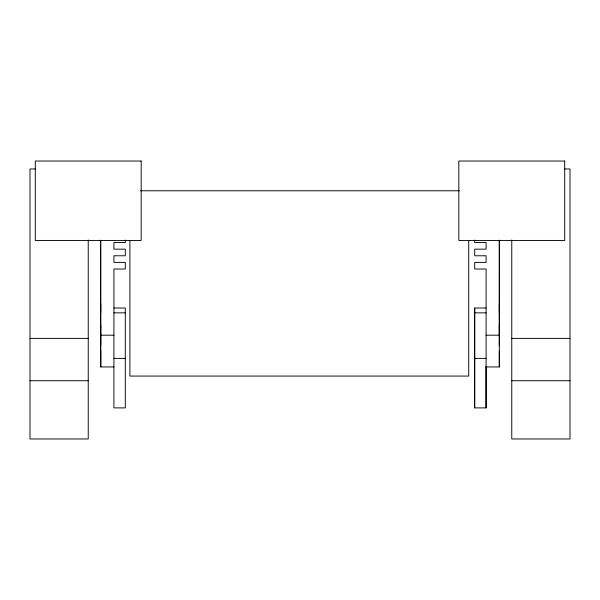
<?xml version="1.0" encoding="UTF-8"?>
<svg xmlns="http://www.w3.org/2000/svg" width="600" height="600" viewBox="0 0 600 600"><rect width="100%" height="100%" fill="white"/><g stroke="black" fill="none" stroke-linecap="round" stroke-linejoin="round"><path stroke-width="0.9" d="M486.09 366.952L499.312 366.952L499.312 351.067M499.312 345.772L499.312 342.675M499.312 327.697L499.312 324.6M499.312 312.728L499.312 303.42M100.71 343.41L100.71 326.962M499.312 343.41L499.327 240.112L499.312 366.952M35.543 168.968L30 168.968L30 438.967L88.238 438.967L88.238 239.978M564.457 168.968L570 168.968L570 438.967L511.763 438.967L511.763 239.978M140.498 190.778L459.368 190.778M113.91 308.025L125.295 308.025L125.295 407.895L113.91 407.895L113.933 269.01L125.317 269.01L125.317 262.395L113.933 262.395L113.933 255.772L125.317 255.772L125.317 249.157L113.933 249.157L113.933 242.542L125.317 242.542L125.317 240.06M486.09 308.025L474.653 308.025L474.653 407.895L486.09 407.895L486.09 269.01L474.705 269.01L474.705 262.395L486.09 262.395L486.09 255.772L474.705 255.772L474.705 249.157L486.09 249.157L486.09 242.542L474.705 242.542L474.705 240.06M113.91 312.855L125.295 312.855M474.705 312.855L486.09 312.855M100.68 335.19L113.933 335.19M486.09 335.19L499.342 335.19L499.312 326.962M30 338.385L88.238 338.385M511.763 338.385L570 338.385M113.91 358.403L125.295 358.403M474.705 358.403L486.09 358.403M113.933 366.952L100.71 366.952L100.688 240.112L100.695 366.952L100.71 351.067M30 380.737L88.238 380.737M511.763 380.737L570 380.737M486.037 366.638L486.037 407.895M474.705 308.025L474.705 407.895M468.728 240.375L468.728 376.072L129.907 376.072L129.907 240.375M100.71 303.42L100.71 312.728M100.71 324.6L100.71 327.697M100.71 342.675L100.71 345.772M141.18 161.032L35.295 161.032L35.295 240.442L141.18 240.442L141.18 161.032M564.705 161.032L458.82 161.032L458.82 240.442L564.705 240.442L564.705 161.032"/></g></svg>
